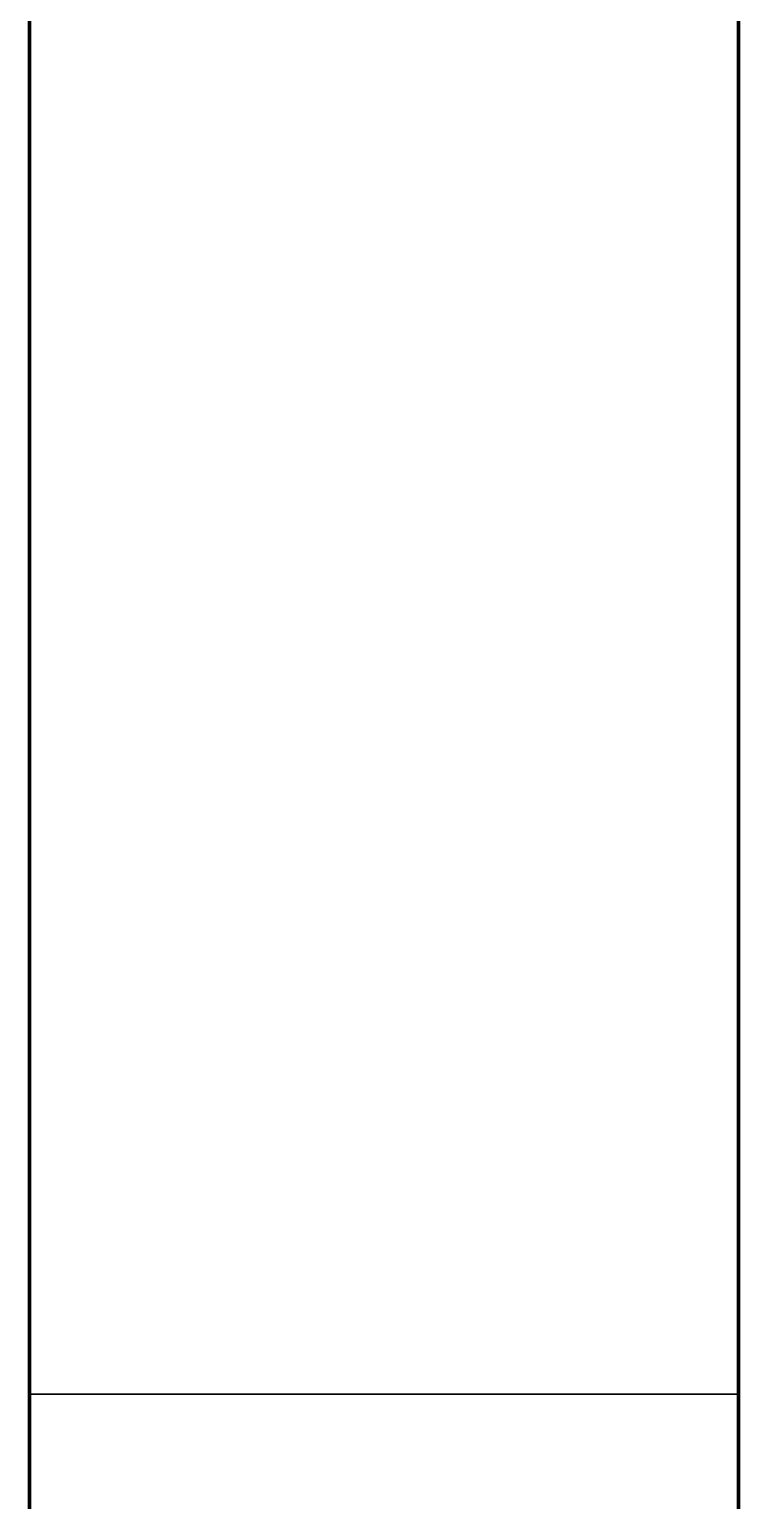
# Model space of a CAD drawing. Header units: millimetres. Extents: x 0 to 420, y 0 to 297.
# Drawn here: x 271.5 to 271.75, y 255.963 to 256.481 of the extents above; entities that cross this region are included whole.
import ezdxf

# ---------------------------------------------------------------- set-up
doc = ezdxf.new("R2010")
doc.units = ezdxf.units.MM
doc.linetypes.add('DASHED', pattern=[1.524, 1.27, -0.254])

msp = doc.modelspace()

# ---------------------------------------------------------------- linework, layer by layer
at = {"color": 1, "lineweight": 70}
for p, q in [((271.5, 249.2), (271.5, 256.5)), ((271.75, 256.5), (271.75, 249.2))]:
    msp.add_line(p, q, dxfattribs=at)
at = {"color": 5, "linetype": 'DASHED', "lineweight": 35}
for p, q in [((271.5, 256.5), (271.5, 256.15)), ((271.5, 256.15), (271.5, 256.5)), ((271.5, 256.5), (271.5, 256.15)), ((271.5, 256.15), (271.5, 256.5)), ((271.5, 256.5), (271.5, 256.15)), ((271.5, 256.15), (271.5, 256.5)), ((271.5, 256.5), (271.5, 256.15)), ((271.5, 256.15), (271.5, 256.5)), ((271.5, 256.5), (271.5, 256.15)), ((271.5, 256.15), (271.5, 256.5)), ((271.5, 256.5), (271.5, 256.15)), ((271.5, 256.15), (271.5, 256.5)), ((271.5, 256.5), (271.5, 256.15)), ((271.5, 256.15), (271.5, 256.5)), ((271.5, 256.5), (271.5, 256.15)), ((271.5, 256.15), (271.5, 256.5)), ((271.5, 256.5), (271.5, 256.15)), ((271.5, 256.15), (271.5, 256.5)), ((271.5, 256.5), (271.5, 256.15)), ((271.5, 256.15), (271.5, 256.5)), ((271.5, 256.5), (271.5, 256.15)), ((271.5, 256.15), (271.5, 256.5)), ((271.5, 256.5), (271.5, 256.15)), ((271.5, 256.15), (271.5, 256.5)), ((271.5, 256.5), (271.5, 256.15)), ((271.5, 256.15), (271.5, 256.5)), ((271.5, 256.5), (271.5, 256.15)), ((271.5, 256.15), (271.5, 256.5)), ((271.5, 256.5), (271.5, 256.15)), ((271.5, 256.15), (271.5, 256.5)), ((271.5, 256.5), (271.5, 256.15)), ((271.5, 256.15), (271.5, 256.5)), ((271.5, 256.5), (271.5, 256.15)), ((271.5, 256.15), (271.5, 256.5)), ((271.5, 249.2), (271.5, 256.5)), ((271.75, 256.15), (271.75, 256.5)), ((271.75, 256.5), (271.75, 256.15)), ((271.75, 256.15), (271.75, 256.5)), ((271.75, 256.5), (271.75, 256.15)), ((271.75, 256.15), (271.75, 256.5)), ((271.75, 256.5), (271.75, 256.15)), ((271.75, 256.15), (271.75, 256.5)), ((271.75, 256.5), (271.75, 256.15)), ((271.75, 256.15), (271.75, 256.5)), ((271.75, 256.5), (271.75, 256.15)), ((271.75, 256.15), (271.75, 256.5)), ((271.75, 256.5), (271.75, 256.15)), ((271.75, 256.15), (271.75, 256.5)), ((271.75, 256.5), (271.75, 256.15)), ((271.75, 256.15), (271.75, 256.5)), ((271.75, 256.5), (271.75, 256.15)), ((271.75, 256.15), (271.75, 256.5)), ((271.75, 256.5), (271.75, 256.15)), ((271.75, 256.15), (271.75, 256.5)), ((271.75, 256.5), (271.75, 256.15)), ((271.75, 256.15), (271.75, 256.5)), ((271.75, 256.5), (271.75, 256.15)), ((271.75, 256.15), (271.75, 256.5)), ((271.75, 256.5), (271.75, 256.15)), ((271.75, 256.15), (271.75, 256.5)), ((271.75, 256.5), (271.75, 256.15)), ((271.75, 256.15), (271.75, 256.5)), ((271.75, 256.5), (271.75, 256.15)), ((271.75, 256.15), (271.75, 256.5)), ((271.75, 256.5), (271.75, 256.15)), ((271.75, 256.15), (271.75, 256.5)), ((271.75, 256.5), (271.75, 256.15)), ((271.75, 249.2), (271.75, 256.5)), ((271.75, 256.5), (271.75, 256.15)), ((271.75, 256.15), (271.75, 256.5)), ((271.5, 256.13321), (271.5, 256.15)), ((271.5, 256.15), (271.5, 256.13321)), ((271.5, 256.13321), (271.5, 256.15)), ((271.5, 256.15), (271.5, 256.13321)), ((271.5, 256.13321), (271.5, 256.15)), ((271.5, 256.15), (271.5, 256.13321)), ((271.5, 256.13321), (271.5, 256.15)), ((271.5, 256.15), (271.5, 256.13321)), ((271.5, 256.13321), (271.5, 256.15)), ((271.5, 256.15), (271.5, 256.13321)), ((271.5, 256.13321), (271.5, 256.15)), ((271.5, 256.15), (271.5, 256.13321)), ((271.5, 256.13321), (271.5, 256.15)), ((271.5, 256.15), (271.5, 256.13321)), ((271.5, 256.13321), (271.5, 256.15)), ((271.5, 256.15), (271.5, 256.13321)), ((271.5, 256.13321), (271.5, 256.15)), ((271.5, 256.15), (271.5, 256.13321)), ((271.5, 256.13321), (271.5, 256.15)), ((271.5, 256.15), (271.5, 256.13321)), ((271.5, 256.13321), (271.5, 256.15)), ((271.5, 256.15), (271.5, 256.13321)), ((271.5, 256.13321), (271.5, 256.15)), ((271.5, 256.15), (271.5, 256.13321)), ((271.5, 256.13321), (271.5, 256.15)), ((271.5, 256.15), (271.5, 256.13321)), ((271.5, 256.13321), (271.5, 256.15)), ((271.5, 256.15), (271.5, 256.13321)), ((271.5, 256.13321), (271.5, 256.15)), ((271.5, 256.15), (271.5, 256.13321)), ((271.5, 256.13321), (271.5, 256.15)), ((271.5, 256.15), (271.5, 256.13321)), ((271.5, 256.13321), (271.5, 256.15)), ((271.5, 256.15), (271.5, 256.13321)), ((271.75, 256.15), (271.75, 256.13321)), ((271.75, 256.13321), (271.75, 256.15)), ((271.75, 256.15), (271.75, 256.13321)), ((271.75, 256.13321), (271.75, 256.15)), ((271.75, 256.15), (271.75, 256.13321)), ((271.75, 256.13321), (271.75, 256.15)), ((271.75, 256.15), (271.75, 256.13321)), ((271.75, 256.13321), (271.75, 256.15)), ((271.75, 256.15), (271.75, 256.13321)), ((271.75, 256.13321), (271.75, 256.15)), ((271.75, 256.15), (271.75, 256.13321)), ((271.75, 256.13321), (271.75, 256.15)), ((271.75, 256.15), (271.75, 256.13321)), ((271.75, 256.13321), (271.75, 256.15)), ((271.75, 256.15), (271.75, 256.13321)), ((271.75, 256.13321), (271.75, 256.15)), ((271.75, 256.15), (271.75, 256.13321)), ((271.75, 256.13321), (271.75, 256.15)), ((271.75, 256.15), (271.75, 256.13321)), ((271.75, 256.13321), (271.75, 256.15)), ((271.75, 256.15), (271.75, 256.13321)), ((271.75, 256.13321), (271.75, 256.15)), ((271.75, 256.15), (271.75, 256.13321)), ((271.75, 256.13321), (271.75, 256.15)), ((271.75, 256.15), (271.75, 256.13321)), ((271.75, 256.13321), (271.75, 256.15)), ((271.75, 256.15), (271.75, 256.13321)), ((271.75, 256.13321), (271.75, 256.15)), ((271.75, 256.15), (271.75, 256.13321)), ((271.75, 256.13321), (271.75, 256.15)), ((271.75, 256.15), (271.75, 256.13321)), ((271.75, 256.13321), (271.75, 256.15)), ((271.75, 256.13321), (271.75, 256.15)), ((271.75, 256.15), (271.75, 256.13321)), ((271.5, 256.11662), (271.5, 256.13321)), ((271.5, 256.13321), (271.5, 256.11662)), ((271.5, 256.11662), (271.5, 256.13321)), ((271.5, 256.13321), (271.5, 256.11662)), ((271.5, 256.11662), (271.5, 256.13321)), ((271.5, 256.13321), (271.5, 256.11662)), ((271.5, 256.11662), (271.5, 256.13321)), ((271.5, 256.13321), (271.5, 256.11662)), ((271.5, 256.11662), (271.5, 256.13321)), ((271.5, 256.13321), (271.5, 256.11662)), ((271.5, 256.11662), (271.5, 256.13321)), ((271.5, 256.13321), (271.5, 256.11662)), ((271.5, 256.11662), (271.5, 256.13321)), ((271.5, 256.13321), (271.5, 256.11662)), ((271.5, 256.11662), (271.5, 256.13321)), ((271.5, 256.13321), (271.5, 256.11662)), ((271.5, 256.11662), (271.5, 256.13321)), ((271.5, 256.13321), (271.5, 256.11662)), ((271.5, 256.11662), (271.5, 256.13321)), ((271.5, 256.13321), (271.5, 256.11662)), ((271.5, 256.11662), (271.5, 256.13321)), ((271.5, 256.13321), (271.5, 256.11662)), ((271.5, 256.11662), (271.5, 256.13321)), ((271.5, 256.13321), (271.5, 256.11662)), ((271.5, 256.11662), (271.5, 256.13321)), ((271.5, 256.13321), (271.5, 256.11662)), ((271.5, 256.11662), (271.5, 256.13321)), ((271.5, 256.13321), (271.5, 256.11662)), ((271.5, 256.11662), (271.5, 256.13321)), ((271.5, 256.13321), (271.5, 256.11662)), ((271.5, 256.11662), (271.5, 256.13321)), ((271.5, 256.13321), (271.5, 256.11662)), ((271.5, 256.11662), (271.5, 256.13321)), ((271.5, 256.13321), (271.5, 256.11662)), ((271.75, 256.13321), (271.75, 256.11662)), ((271.75, 256.11662), (271.75, 256.13321)), ((271.75, 256.13321), (271.75, 256.11662)), ((271.75, 256.11662), (271.75, 256.13321)), ((271.75, 256.13321), (271.75, 256.11662)), ((271.75, 256.11662), (271.75, 256.13321)), ((271.75, 256.13321), (271.75, 256.11662)), ((271.75, 256.11662), (271.75, 256.13321)), ((271.75, 256.13321), (271.75, 256.11662)), ((271.75, 256.11662), (271.75, 256.13321)), ((271.75, 256.13321), (271.75, 256.11662)), ((271.75, 256.11662), (271.75, 256.13321)), ((271.75, 256.13321), (271.75, 256.11662)), ((271.75, 256.11662), (271.75, 256.13321)), ((271.75, 256.13321), (271.75, 256.11662)), ((271.75, 256.11662), (271.75, 256.13321)), ((271.75, 256.13321), (271.75, 256.11662)), ((271.75, 256.11662), (271.75, 256.13321)), ((271.75, 256.13321), (271.75, 256.11662)), ((271.75, 256.11662), (271.75, 256.13321)), ((271.75, 256.13321), (271.75, 256.11662)), ((271.75, 256.11662), (271.75, 256.13321)), ((271.75, 256.13321), (271.75, 256.11662)), ((271.75, 256.11662), (271.75, 256.13321)), ((271.75, 256.13321), (271.75, 256.11662)), ((271.75, 256.11662), (271.75, 256.13321)), ((271.75, 256.13321), (271.75, 256.11662)), ((271.75, 256.11662), (271.75, 256.13321)), ((271.75, 256.13321), (271.75, 256.11662)), ((271.75, 256.11662), (271.75, 256.13321)), ((271.75, 256.13321), (271.75, 256.11662)), ((271.75, 256.11662), (271.75, 256.13321)), ((271.75, 256.11662), (271.75, 256.13321)), ((271.75, 256.13321), (271.75, 256.11662)), ((271.5, 256.10046), (271.5, 256.11662)), ((271.5, 256.11662), (271.5, 256.10046)), ((271.5, 256.10046), (271.5, 256.11662)), ((271.5, 256.11662), (271.5, 256.10046)), ((271.5, 256.10046), (271.5, 256.11662)), ((271.5, 256.11662), (271.5, 256.10046)), ((271.5, 256.10046), (271.5, 256.11662)), ((271.5, 256.11662), (271.5, 256.10046)), ((271.5, 256.10046), (271.5, 256.11662)), ((271.5, 256.11662), (271.5, 256.10046)), ((271.5, 256.10046), (271.5, 256.11662)), ((271.5, 256.11662), (271.5, 256.10046)), ((271.5, 256.10046), (271.5, 256.11662)), ((271.5, 256.11662), (271.5, 256.10046)), ((271.5, 256.10046), (271.5, 256.11662)), ((271.5, 256.11662), (271.5, 256.10046)), ((271.5, 256.10046), (271.5, 256.11662)), ((271.5, 256.11662), (271.5, 256.10046)), ((271.5, 256.10046), (271.5, 256.11662)), ((271.5, 256.11662), (271.5, 256.10046)), ((271.5, 256.10046), (271.5, 256.11662)), ((271.5, 256.11662), (271.5, 256.10046)), ((271.5, 256.10046), (271.5, 256.11662)), ((271.5, 256.11662), (271.5, 256.10046)), ((271.5, 256.10046), (271.5, 256.11662)), ((271.5, 256.11662), (271.5, 256.10046)), ((271.5, 256.10046), (271.5, 256.11662)), ((271.5, 256.11662), (271.5, 256.10046)), ((271.5, 256.10046), (271.5, 256.11662)), ((271.5, 256.11662), (271.5, 256.10046)), ((271.5, 256.10046), (271.5, 256.11662)), ((271.5, 256.11662), (271.5, 256.10046)), ((271.5, 256.10046), (271.5, 256.11662)), ((271.5, 256.11662), (271.5, 256.10046)), ((271.75, 256.11662), (271.75, 256.10046)), ((271.75, 256.10046), (271.75, 256.11662)), ((271.75, 256.11662), (271.75, 256.10046)), ((271.75, 256.10046), (271.75, 256.11662)), ((271.75, 256.11662), (271.75, 256.10046)), ((271.75, 256.10046), (271.75, 256.11662)), ((271.75, 256.11662), (271.75, 256.10046)), ((271.75, 256.10046), (271.75, 256.11662)), ((271.75, 256.11662), (271.75, 256.10046)), ((271.75, 256.10046), (271.75, 256.11662)), ((271.75, 256.11662), (271.75, 256.10046)), ((271.75, 256.10046), (271.75, 256.11662)), ((271.75, 256.11662), (271.75, 256.10046)), ((271.75, 256.10046), (271.75, 256.11662)), ((271.75, 256.11662), (271.75, 256.10046)), ((271.75, 256.10046), (271.75, 256.11662)), ((271.75, 256.11662), (271.75, 256.10046)), ((271.75, 256.10046), (271.75, 256.11662)), ((271.75, 256.11662), (271.75, 256.10046)), ((271.75, 256.10046), (271.75, 256.11662)), ((271.75, 256.11662), (271.75, 256.10046)), ((271.75, 256.10046), (271.75, 256.11662)), ((271.75, 256.11662), (271.75, 256.10046)), ((271.75, 256.10046), (271.75, 256.11662)), ((271.75, 256.11662), (271.75, 256.10046)), ((271.75, 256.10046), (271.75, 256.11662)), ((271.75, 256.11662), (271.75, 256.10046)), ((271.75, 256.10046), (271.75, 256.11662)), ((271.75, 256.11662), (271.75, 256.10046)), ((271.75, 256.10046), (271.75, 256.11662)), ((271.75, 256.11662), (271.75, 256.10046)), ((271.75, 256.10046), (271.75, 256.11662)), ((271.75, 256.10046), (271.75, 256.11662)), ((271.75, 256.11662), (271.75, 256.10046)), ((271.5, 256.08492), (271.5, 256.10046)), ((271.5, 256.10046), (271.5, 256.08492)), ((271.5, 256.08492), (271.5, 256.10046)), ((271.5, 256.10046), (271.5, 256.08492)), ((271.5, 256.08492), (271.5, 256.10046)), ((271.5, 256.10046), (271.5, 256.08492)), ((271.5, 256.08492), (271.5, 256.10046)), ((271.5, 256.10046), (271.5, 256.08492)), ((271.5, 256.08492), (271.5, 256.10046)), ((271.5, 256.10046), (271.5, 256.08492)), ((271.5, 256.08492), (271.5, 256.10046)), ((271.5, 256.10046), (271.5, 256.08492)), ((271.5, 256.08492), (271.5, 256.10046)), ((271.5, 256.10046), (271.5, 256.08492)), ((271.5, 256.08492), (271.5, 256.10046)), ((271.5, 256.10046), (271.5, 256.08492)), ((271.5, 256.08492), (271.5, 256.10046)), ((271.5, 256.10046), (271.5, 256.08492)), ((271.5, 256.08492), (271.5, 256.10046)), ((271.5, 256.10046), (271.5, 256.08492)), ((271.5, 256.08492), (271.5, 256.10046)), ((271.5, 256.10046), (271.5, 256.08492)), ((271.5, 256.08492), (271.5, 256.10046)), ((271.5, 256.10046), (271.5, 256.08492)), ((271.5, 256.08492), (271.5, 256.10046)), ((271.5, 256.10046), (271.5, 256.08492)), ((271.5, 256.08492), (271.5, 256.10046)), ((271.5, 256.10046), (271.5, 256.08492)), ((271.5, 256.08492), (271.5, 256.10046)), ((271.5, 256.10046), (271.5, 256.08492)), ((271.5, 256.08492), (271.5, 256.10046)), ((271.5, 256.10046), (271.5, 256.08492)), ((271.5, 256.08492), (271.5, 256.10046)), ((271.5, 256.10046), (271.5, 256.08492)), ((271.75, 256.10046), (271.75, 256.08492)), ((271.75, 256.08492), (271.75, 256.10046)), ((271.75, 256.10046), (271.75, 256.08492)), ((271.75, 256.08492), (271.75, 256.10046)), ((271.75, 256.10046), (271.75, 256.08492)), ((271.75, 256.08492), (271.75, 256.10046)), ((271.75, 256.10046), (271.75, 256.08492)), ((271.75, 256.08492), (271.75, 256.10046)), ((271.75, 256.10046), (271.75, 256.08492)), ((271.75, 256.08492), (271.75, 256.10046)), ((271.75, 256.10046), (271.75, 256.08492)), ((271.75, 256.08492), (271.75, 256.10046)), ((271.75, 256.10046), (271.75, 256.08492)), ((271.75, 256.08492), (271.75, 256.10046)), ((271.75, 256.10046), (271.75, 256.08492)), ((271.75, 256.08492), (271.75, 256.10046)), ((271.75, 256.10046), (271.75, 256.08492)), ((271.75, 256.08492), (271.75, 256.10046)), ((271.75, 256.10046), (271.75, 256.08492)), ((271.75, 256.08492), (271.75, 256.10046)), ((271.75, 256.10046), (271.75, 256.08492)), ((271.75, 256.08492), (271.75, 256.10046)), ((271.75, 256.10046), (271.75, 256.08492)), ((271.75, 256.08492), (271.75, 256.10046)), ((271.75, 256.10046), (271.75, 256.08492)), ((271.75, 256.08492), (271.75, 256.10046)), ((271.75, 256.10046), (271.75, 256.08492)), ((271.75, 256.08492), (271.75, 256.10046)), ((271.75, 256.10046), (271.75, 256.08492)), ((271.75, 256.08492), (271.75, 256.10046)), ((271.75, 256.10046), (271.75, 256.08492)), ((271.75, 256.08492), (271.75, 256.10046)), ((271.75, 256.08492), (271.75, 256.10046)), ((271.75, 256.10046), (271.75, 256.08492)), ((271.5, 256.0702), (271.5, 256.08492)), ((271.5, 256.08492), (271.5, 256.0702)), ((271.5, 256.0702), (271.5, 256.08492)), ((271.5, 256.08492), (271.5, 256.0702)), ((271.5, 256.0702), (271.5, 256.08492)), ((271.5, 256.08492), (271.5, 256.0702)), ((271.5, 256.0702), (271.5, 256.08492)), ((271.5, 256.08492), (271.5, 256.0702)), ((271.5, 256.0702), (271.5, 256.08492)), ((271.5, 256.08492), (271.5, 256.0702)), ((271.5, 256.0702), (271.5, 256.08492)), ((271.5, 256.08492), (271.5, 256.0702)), ((271.5, 256.0702), (271.5, 256.08492)), ((271.5, 256.08492), (271.5, 256.0702)), ((271.5, 256.0702), (271.5, 256.08492)), ((271.5, 256.08492), (271.5, 256.0702)), ((271.5, 256.0702), (271.5, 256.08492)), ((271.5, 256.08492), (271.5, 256.0702)), ((271.5, 256.0702), (271.5, 256.08492)), ((271.5, 256.08492), (271.5, 256.0702)), ((271.5, 256.0702), (271.5, 256.08492)), ((271.5, 256.08492), (271.5, 256.0702)), ((271.5, 256.0702), (271.5, 256.08492)), ((271.5, 256.08492), (271.5, 256.0702)), ((271.5, 256.0702), (271.5, 256.08492)), ((271.5, 256.08492), (271.5, 256.0702)), ((271.5, 256.0702), (271.5, 256.08492)), ((271.5, 256.08492), (271.5, 256.0702)), ((271.5, 256.0702), (271.5, 256.08492)), ((271.5, 256.08492), (271.5, 256.0702)), ((271.5, 256.0702), (271.5, 256.08492)), ((271.5, 256.08492), (271.5, 256.0702)), ((271.5, 256.0702), (271.5, 256.08492)), ((271.5, 256.08492), (271.5, 256.0702)), ((271.75, 256.08492), (271.75, 256.0702)), ((271.75, 256.0702), (271.75, 256.08492)), ((271.75, 256.08492), (271.75, 256.0702)), ((271.75, 256.0702), (271.75, 256.08492)), ((271.75, 256.08492), (271.75, 256.0702)), ((271.75, 256.0702), (271.75, 256.08492)), ((271.75, 256.08492), (271.75, 256.0702)), ((271.75, 256.0702), (271.75, 256.08492)), ((271.75, 256.08492), (271.75, 256.0702)), ((271.75, 256.0702), (271.75, 256.08492)), ((271.75, 256.08492), (271.75, 256.0702)), ((271.75, 256.0702), (271.75, 256.08492)), ((271.75, 256.08492), (271.75, 256.0702)), ((271.75, 256.0702), (271.75, 256.08492)), ((271.75, 256.08492), (271.75, 256.0702)), ((271.75, 256.0702), (271.75, 256.08492)), ((271.75, 256.08492), (271.75, 256.0702)), ((271.75, 256.0702), (271.75, 256.08492)), ((271.75, 256.08492), (271.75, 256.0702)), ((271.75, 256.0702), (271.75, 256.08492)), ((271.75, 256.08492), (271.75, 256.0702)), ((271.75, 256.0702), (271.75, 256.08492)), ((271.75, 256.08492), (271.75, 256.0702)), ((271.75, 256.0702), (271.75, 256.08492)), ((271.75, 256.08492), (271.75, 256.0702)), ((271.75, 256.0702), (271.75, 256.08492)), ((271.75, 256.08492), (271.75, 256.0702)), ((271.75, 256.0702), (271.75, 256.08492)), ((271.75, 256.08492), (271.75, 256.0702)), ((271.75, 256.0702), (271.75, 256.08492)), ((271.75, 256.08492), (271.75, 256.0702)), ((271.75, 256.0702), (271.75, 256.08492)), ((271.75, 256.0702), (271.75, 256.08492)), ((271.75, 256.08492), (271.75, 256.0702)), ((271.5, 256.05648), (271.5, 256.0702)), ((271.5, 256.0702), (271.5, 256.05648)), ((271.5, 256.05648), (271.5, 256.0702)), ((271.5, 256.0702), (271.5, 256.05648)), ((271.5, 256.05648), (271.5, 256.0702)), ((271.5, 256.0702), (271.5, 256.05648)), ((271.5, 256.05648), (271.5, 256.0702)), ((271.5, 256.0702), (271.5, 256.05648)), ((271.5, 256.05648), (271.5, 256.0702)), ((271.5, 256.0702), (271.5, 256.05648)), ((271.5, 256.05648), (271.5, 256.0702)), ((271.5, 256.0702), (271.5, 256.05648)), ((271.5, 256.05648), (271.5, 256.0702)), ((271.5, 256.0702), (271.5, 256.05648)), ((271.5, 256.05648), (271.5, 256.0702)), ((271.5, 256.0702), (271.5, 256.05648)), ((271.5, 256.05648), (271.5, 256.0702)), ((271.5, 256.0702), (271.5, 256.05648)), ((271.5, 256.05648), (271.5, 256.0702)), ((271.5, 256.0702), (271.5, 256.05648)), ((271.5, 256.05648), (271.5, 256.0702)), ((271.5, 256.0702), (271.5, 256.05648)), ((271.5, 256.05648), (271.5, 256.0702)), ((271.5, 256.0702), (271.5, 256.05648)), ((271.5, 256.05648), (271.5, 256.0702)), ((271.5, 256.0702), (271.5, 256.05648)), ((271.5, 256.05648), (271.5, 256.0702)), ((271.5, 256.0702), (271.5, 256.05648)), ((271.5, 256.05648), (271.5, 256.0702)), ((271.5, 256.0702), (271.5, 256.05648)), ((271.5, 256.05648), (271.5, 256.0702)), ((271.5, 256.0702), (271.5, 256.05648)), ((271.5, 256.05648), (271.5, 256.0702)), ((271.5, 256.0702), (271.5, 256.05648)), ((271.75, 256.0702), (271.75, 256.05648)), ((271.75, 256.05648), (271.75, 256.0702)), ((271.75, 256.0702), (271.75, 256.05648)), ((271.75, 256.05648), (271.75, 256.0702)), ((271.75, 256.0702), (271.75, 256.05648)), ((271.75, 256.05648), (271.75, 256.0702)), ((271.75, 256.0702), (271.75, 256.05648)), ((271.75, 256.05648), (271.75, 256.0702)), ((271.75, 256.0702), (271.75, 256.05648)), ((271.75, 256.05648), (271.75, 256.0702)), ((271.75, 256.0702), (271.75, 256.05648)), ((271.75, 256.05648), (271.75, 256.0702)), ((271.75, 256.0702), (271.75, 256.05648)), ((271.75, 256.05648), (271.75, 256.0702)), ((271.75, 256.0702), (271.75, 256.05648)), ((271.75, 256.05648), (271.75, 256.0702)), ((271.75, 256.0702), (271.75, 256.05648)), ((271.75, 256.05648), (271.75, 256.0702)), ((271.75, 256.0702), (271.75, 256.05648)), ((271.75, 256.05648), (271.75, 256.0702)), ((271.75, 256.0702), (271.75, 256.05648)), ((271.75, 256.05648), (271.75, 256.0702)), ((271.75, 256.0702), (271.75, 256.05648)), ((271.75, 256.05648), (271.75, 256.0702)), ((271.75, 256.0702), (271.75, 256.05648)), ((271.75, 256.05648), (271.75, 256.0702)), ((271.75, 256.0702), (271.75, 256.05648)), ((271.75, 256.05648), (271.75, 256.0702)), ((271.75, 256.0702), (271.75, 256.05648)), ((271.75, 256.05648), (271.75, 256.0702)), ((271.75, 256.0702), (271.75, 256.05648)), ((271.75, 256.05648), (271.75, 256.0702)), ((271.75, 256.05648), (271.75, 256.0702)), ((271.75, 256.0702), (271.75, 256.05648)), ((271.5, 256.04393), (271.5, 256.05648)), ((271.5, 256.05648), (271.5, 256.04393)), ((271.5, 256.04393), (271.5, 256.05648)), ((271.5, 256.05648), (271.5, 256.04393)), ((271.5, 256.04393), (271.5, 256.05648)), ((271.5, 256.05648), (271.5, 256.04393)), ((271.5, 256.04393), (271.5, 256.05648)), ((271.5, 256.05648), (271.5, 256.04393)), ((271.5, 256.04393), (271.5, 256.05648)), ((271.5, 256.05648), (271.5, 256.04393)), ((271.5, 256.04393), (271.5, 256.05648)), ((271.5, 256.05648), (271.5, 256.04393)), ((271.5, 256.04393), (271.5, 256.05648)), ((271.5, 256.05648), (271.5, 256.04393)), ((271.5, 256.04393), (271.5, 256.05648)), ((271.5, 256.05648), (271.5, 256.04393)), ((271.5, 256.04393), (271.5, 256.05648)), ((271.5, 256.05648), (271.5, 256.04393)), ((271.5, 256.04393), (271.5, 256.05648)), ((271.5, 256.05648), (271.5, 256.04393)), ((271.5, 256.04393), (271.5, 256.05648)), ((271.5, 256.05648), (271.5, 256.04393)), ((271.5, 256.04393), (271.5, 256.05648)), ((271.5, 256.05648), (271.5, 256.04393)), ((271.5, 256.04393), (271.5, 256.05648)), ((271.5, 256.05648), (271.5, 256.04393)), ((271.5, 256.04393), (271.5, 256.05648)), ((271.5, 256.05648), (271.5, 256.04393)), ((271.5, 256.04393), (271.5, 256.05648)), ((271.5, 256.05648), (271.5, 256.04393)), ((271.5, 256.04393), (271.5, 256.05648)), ((271.5, 256.05648), (271.5, 256.04393)), ((271.5, 256.04393), (271.5, 256.05648)), ((271.5, 256.05648), (271.5, 256.04393)), ((271.75, 256.05648), (271.75, 256.04393)), ((271.75, 256.04393), (271.75, 256.05648)), ((271.75, 256.05648), (271.75, 256.04393)), ((271.75, 256.04393), (271.75, 256.05648)), ((271.75, 256.05648), (271.75, 256.04393)), ((271.75, 256.04393), (271.75, 256.05648)), ((271.75, 256.05648), (271.75, 256.04393)), ((271.75, 256.04393), (271.75, 256.05648)), ((271.75, 256.05648), (271.75, 256.04393)), ((271.75, 256.04393), (271.75, 256.05648)), ((271.75, 256.05648), (271.75, 256.04393)), ((271.75, 256.04393), (271.75, 256.05648)), ((271.75, 256.05648), (271.75, 256.04393)), ((271.75, 256.04393), (271.75, 256.05648)), ((271.75, 256.05648), (271.75, 256.04393)), ((271.75, 256.04393), (271.75, 256.05648)), ((271.75, 256.05648), (271.75, 256.04393)), ((271.75, 256.04393), (271.75, 256.05648)), ((271.75, 256.05648), (271.75, 256.04393)), ((271.75, 256.04393), (271.75, 256.05648)), ((271.75, 256.05648), (271.75, 256.04393)), ((271.75, 256.04393), (271.75, 256.05648)), ((271.75, 256.05648), (271.75, 256.04393)), ((271.75, 256.04393), (271.75, 256.05648)), ((271.75, 256.05648), (271.75, 256.04393)), ((271.75, 256.04393), (271.75, 256.05648)), ((271.75, 256.05648), (271.75, 256.04393)), ((271.75, 256.04393), (271.75, 256.05648)), ((271.75, 256.05648), (271.75, 256.04393)), ((271.75, 256.04393), (271.75, 256.05648)), ((271.75, 256.05648), (271.75, 256.04393)), ((271.75, 256.04393), (271.75, 256.05648)), ((271.75, 256.04393), (271.75, 256.05648)), ((271.75, 256.05648), (271.75, 256.04393)), ((271.5, 256.03273), (271.5, 256.04393)), ((271.5, 256.04393), (271.5, 256.03273)), ((271.5, 256.03273), (271.5, 256.04393)), ((271.5, 256.04393), (271.5, 256.03273)), ((271.5, 256.03273), (271.5, 256.04393)), ((271.5, 256.04393), (271.5, 256.03273)), ((271.5, 256.03273), (271.5, 256.04393)), ((271.5, 256.04393), (271.5, 256.03273)), ((271.5, 256.03273), (271.5, 256.04393)), ((271.5, 256.04393), (271.5, 256.03273)), ((271.5, 256.03273), (271.5, 256.04393)), ((271.5, 256.04393), (271.5, 256.03273)), ((271.5, 256.03273), (271.5, 256.04393)), ((271.5, 256.04393), (271.5, 256.03273)), ((271.5, 256.03273), (271.5, 256.04393)), ((271.5, 256.04393), (271.5, 256.03273)), ((271.5, 256.03273), (271.5, 256.04393)), ((271.5, 256.04393), (271.5, 256.03273)), ((271.5, 256.03273), (271.5, 256.04393)), ((271.5, 256.04393), (271.5, 256.03273)), ((271.5, 256.03273), (271.5, 256.04393)), ((271.5, 256.04393), (271.5, 256.03273)), ((271.5, 256.03273), (271.5, 256.04393)), ((271.5, 256.04393), (271.5, 256.03273)), ((271.5, 256.03273), (271.5, 256.04393)), ((271.5, 256.04393), (271.5, 256.03273)), ((271.5, 256.03273), (271.5, 256.04393)), ((271.5, 256.04393), (271.5, 256.03273)), ((271.5, 256.03273), (271.5, 256.04393)), ((271.5, 256.04393), (271.5, 256.03273)), ((271.5, 256.03273), (271.5, 256.04393)), ((271.5, 256.04393), (271.5, 256.03273)), ((271.5, 256.03273), (271.5, 256.04393)), ((271.5, 256.04393), (271.5, 256.03273)), ((271.75, 256.04393), (271.75, 256.03273)), ((271.75, 256.03273), (271.75, 256.04393)), ((271.75, 256.04393), (271.75, 256.03273)), ((271.75, 256.03273), (271.75, 256.04393)), ((271.75, 256.04393), (271.75, 256.03273)), ((271.75, 256.03273), (271.75, 256.04393)), ((271.75, 256.04393), (271.75, 256.03273)), ((271.75, 256.03273), (271.75, 256.04393)), ((271.75, 256.04393), (271.75, 256.03273)), ((271.75, 256.03273), (271.75, 256.04393)), ((271.75, 256.04393), (271.75, 256.03273)), ((271.75, 256.03273), (271.75, 256.04393)), ((271.75, 256.04393), (271.75, 256.03273)), ((271.75, 256.03273), (271.75, 256.04393)), ((271.75, 256.04393), (271.75, 256.03273)), ((271.75, 256.03273), (271.75, 256.04393)), ((271.75, 256.04393), (271.75, 256.03273)), ((271.75, 256.03273), (271.75, 256.04393)), ((271.75, 256.04393), (271.75, 256.03273)), ((271.75, 256.03273), (271.75, 256.04393)), ((271.75, 256.04393), (271.75, 256.03273)), ((271.75, 256.03273), (271.75, 256.04393)), ((271.75, 256.04393), (271.75, 256.03273)), ((271.75, 256.03273), (271.75, 256.04393)), ((271.75, 256.04393), (271.75, 256.03273)), ((271.75, 256.03273), (271.75, 256.04393)), ((271.75, 256.04393), (271.75, 256.03273)), ((271.75, 256.03273), (271.75, 256.04393)), ((271.75, 256.04393), (271.75, 256.03273)), ((271.75, 256.03273), (271.75, 256.04393)), ((271.75, 256.04393), (271.75, 256.03273)), ((271.75, 256.03273), (271.75, 256.04393)), ((271.75, 256.03273), (271.75, 256.04393)), ((271.75, 256.04393), (271.75, 256.03273)), ((271.5, 256.02299), (271.5, 256.03273)), ((271.5, 256.03273), (271.5, 256.02299)), ((271.5, 256.02299), (271.5, 256.03273)), ((271.5, 256.03273), (271.5, 256.02299)), ((271.5, 256.02299), (271.5, 256.03273)), ((271.5, 256.03273), (271.5, 256.02299)), ((271.5, 256.02299), (271.5, 256.03273)), ((271.5, 256.03273), (271.5, 256.02299)), ((271.5, 256.02299), (271.5, 256.03273)), ((271.5, 256.03273), (271.5, 256.02299)), ((271.5, 256.02299), (271.5, 256.03273)), ((271.5, 256.03273), (271.5, 256.02299)), ((271.5, 256.02299), (271.5, 256.03273)), ((271.5, 256.03273), (271.5, 256.02299)), ((271.5, 256.02299), (271.5, 256.03273)), ((271.5, 256.03273), (271.5, 256.02299)), ((271.5, 256.02299), (271.5, 256.03273)), ((271.5, 256.03273), (271.5, 256.02299)), ((271.5, 256.02299), (271.5, 256.03273)), ((271.5, 256.03273), (271.5, 256.02299)), ((271.5, 256.02299), (271.5, 256.03273)), ((271.5, 256.03273), (271.5, 256.02299)), ((271.5, 256.02299), (271.5, 256.03273)), ((271.5, 256.03273), (271.5, 256.02299)), ((271.5, 256.02299), (271.5, 256.03273)), ((271.5, 256.03273), (271.5, 256.02299)), ((271.5, 256.02299), (271.5, 256.03273)), ((271.5, 256.03273), (271.5, 256.02299)), ((271.5, 256.02299), (271.5, 256.03273)), ((271.5, 256.03273), (271.5, 256.02299)), ((271.5, 256.02299), (271.5, 256.03273)), ((271.5, 256.03273), (271.5, 256.02299)), ((271.5, 256.02299), (271.5, 256.03273)), ((271.5, 256.03273), (271.5, 256.02299)), ((271.75, 256.03273), (271.75, 256.02299)), ((271.75, 256.02299), (271.75, 256.03273)), ((271.75, 256.03273), (271.75, 256.02299)), ((271.75, 256.02299), (271.75, 256.03273)), ((271.75, 256.03273), (271.75, 256.02299)), ((271.75, 256.02299), (271.75, 256.03273)), ((271.75, 256.03273), (271.75, 256.02299)), ((271.75, 256.02299), (271.75, 256.03273)), ((271.75, 256.03273), (271.75, 256.02299)), ((271.75, 256.02299), (271.75, 256.03273)), ((271.75, 256.03273), (271.75, 256.02299)), ((271.75, 256.02299), (271.75, 256.03273)), ((271.75, 256.03273), (271.75, 256.02299)), ((271.75, 256.02299), (271.75, 256.03273)), ((271.75, 256.03273), (271.75, 256.02299)), ((271.75, 256.02299), (271.75, 256.03273)), ((271.75, 256.03273), (271.75, 256.02299)), ((271.75, 256.02299), (271.75, 256.03273)), ((271.75, 256.03273), (271.75, 256.02299)), ((271.75, 256.02299), (271.75, 256.03273)), ((271.75, 256.03273), (271.75, 256.02299)), ((271.75, 256.02299), (271.75, 256.03273)), ((271.75, 256.03273), (271.75, 256.02299)), ((271.75, 256.02299), (271.75, 256.03273)), ((271.75, 256.03273), (271.75, 256.02299)), ((271.75, 256.02299), (271.75, 256.03273)), ((271.75, 256.03273), (271.75, 256.02299)), ((271.75, 256.02299), (271.75, 256.03273)), ((271.75, 256.03273), (271.75, 256.02299)), ((271.75, 256.02299), (271.75, 256.03273)), ((271.75, 256.03273), (271.75, 256.02299)), ((271.75, 256.02299), (271.75, 256.03273)), ((271.75, 256.02299), (271.75, 256.03273)), ((271.75, 256.03273), (271.75, 256.02299)), ((271.5, 256.01485), (271.5, 256.02299)), ((271.5, 256.02299), (271.5, 256.01485)), ((271.5, 256.01485), (271.5, 256.02299)), ((271.5, 256.02299), (271.5, 256.01485)), ((271.5, 256.01485), (271.5, 256.02299)), ((271.5, 256.02299), (271.5, 256.01485)), ((271.5, 256.01485), (271.5, 256.02299)), ((271.5, 256.02299), (271.5, 256.01485)), ((271.5, 256.01485), (271.5, 256.02299)), ((271.5, 256.02299), (271.5, 256.01485)), ((271.5, 256.01485), (271.5, 256.02299)), ((271.5, 256.02299), (271.5, 256.01485)), ((271.5, 256.01485), (271.5, 256.02299)), ((271.5, 256.02299), (271.5, 256.01485)), ((271.5, 256.01485), (271.5, 256.02299)), ((271.5, 256.02299), (271.5, 256.01485)), ((271.5, 256.01485), (271.5, 256.02299)), ((271.5, 256.02299), (271.5, 256.01485)), ((271.5, 256.01485), (271.5, 256.02299)), ((271.5, 256.02299), (271.5, 256.01485)), ((271.5, 256.01485), (271.5, 256.02299)), ((271.5, 256.02299), (271.5, 256.01485)), ((271.5, 256.01485), (271.5, 256.02299)), ((271.5, 256.02299), (271.5, 256.01485)), ((271.5, 256.01485), (271.5, 256.02299)), ((271.5, 256.02299), (271.5, 256.01485)), ((271.5, 256.01485), (271.5, 256.02299)), ((271.5, 256.02299), (271.5, 256.01485)), ((271.5, 256.01485), (271.5, 256.02299)), ((271.5, 256.02299), (271.5, 256.01485)), ((271.5, 256.01485), (271.5, 256.02299)), ((271.5, 256.02299), (271.5, 256.01485)), ((271.5, 256.01485), (271.5, 256.02299)), ((271.5, 256.02299), (271.5, 256.01485)), ((271.75, 256.02299), (271.75, 256.01485)), ((271.75, 256.01485), (271.75, 256.02299)), ((271.75, 256.02299), (271.75, 256.01485)), ((271.75, 256.01485), (271.75, 256.02299)), ((271.75, 256.02299), (271.75, 256.01485)), ((271.75, 256.01485), (271.75, 256.02299)), ((271.75, 256.02299), (271.75, 256.01485)), ((271.75, 256.01485), (271.75, 256.02299)), ((271.75, 256.02299), (271.75, 256.01485)), ((271.75, 256.01485), (271.75, 256.02299)), ((271.75, 256.02299), (271.75, 256.01485)), ((271.75, 256.01485), (271.75, 256.02299)), ((271.75, 256.02299), (271.75, 256.01485)), ((271.75, 256.01485), (271.75, 256.02299)), ((271.75, 256.02299), (271.75, 256.01485)), ((271.75, 256.01485), (271.75, 256.02299)), ((271.75, 256.02299), (271.75, 256.01485)), ((271.75, 256.01485), (271.75, 256.02299)), ((271.75, 256.02299), (271.75, 256.01485)), ((271.75, 256.01485), (271.75, 256.02299)), ((271.75, 256.02299), (271.75, 256.01485)), ((271.75, 256.01485), (271.75, 256.02299)), ((271.75, 256.02299), (271.75, 256.01485)), ((271.75, 256.01485), (271.75, 256.02299)), ((271.75, 256.02299), (271.75, 256.01485)), ((271.75, 256.01485), (271.75, 256.02299)), ((271.75, 256.02299), (271.75, 256.01485)), ((271.75, 256.01485), (271.75, 256.02299)), ((271.75, 256.02299), (271.75, 256.01485)), ((271.75, 256.01485), (271.75, 256.02299)), ((271.75, 256.02299), (271.75, 256.01485)), ((271.75, 256.01485), (271.75, 256.02299)), ((271.75, 256.01485), (271.75, 256.02299)), ((271.75, 256.02299), (271.75, 256.01485)), ((271.5, 256.00842), (271.5, 256.01485)), ((271.5, 256.01485), (271.5, 256.00842)), ((271.5, 256.00842), (271.5, 256.01485)), ((271.5, 256.01485), (271.5, 256.00842)), ((271.5, 256.00842), (271.5, 256.01485)), ((271.5, 256.01485), (271.5, 256.00842)), ((271.5, 256.00842), (271.5, 256.01485)), ((271.5, 256.01485), (271.5, 256.00842)), ((271.5, 256.00842), (271.5, 256.01485)), ((271.5, 256.01485), (271.5, 256.00842)), ((271.5, 256.00842), (271.5, 256.01485)), ((271.5, 256.01485), (271.5, 256.00842)), ((271.5, 256.00842), (271.5, 256.01485)), ((271.5, 256.01485), (271.5, 256.00842)), ((271.5, 256.00842), (271.5, 256.01485)), ((271.5, 256.01485), (271.5, 256.00842)), ((271.5, 256.00842), (271.5, 256.01485)), ((271.5, 256.01485), (271.5, 256.00842)), ((271.5, 256.00842), (271.5, 256.01485)), ((271.5, 256.01485), (271.5, 256.00842)), ((271.5, 256.00842), (271.5, 256.01485)), ((271.5, 256.01485), (271.5, 256.00842)), ((271.5, 256.00842), (271.5, 256.01485)), ((271.5, 256.01485), (271.5, 256.00842)), ((271.5, 256.00842), (271.5, 256.01485)), ((271.5, 256.01485), (271.5, 256.00842)), ((271.5, 256.00842), (271.5, 256.01485)), ((271.5, 256.01485), (271.5, 256.00842)), ((271.5, 256.00842), (271.5, 256.01485)), ((271.5, 256.01485), (271.5, 256.00842)), ((271.5, 256.00842), (271.5, 256.01485)), ((271.5, 256.01485), (271.5, 256.00842)), ((271.5, 256.00842), (271.5, 256.01485)), ((271.5, 256.01485), (271.5, 256.00842)), ((271.75, 256.01485), (271.75, 256.00842)), ((271.75, 256.00842), (271.75, 256.01485)), ((271.75, 256.01485), (271.75, 256.00842)), ((271.75, 256.00842), (271.75, 256.01485)), ((271.75, 256.01485), (271.75, 256.00842)), ((271.75, 256.00842), (271.75, 256.01485)), ((271.75, 256.01485), (271.75, 256.00842)), ((271.75, 256.00842), (271.75, 256.01485)), ((271.75, 256.01485), (271.75, 256.00842)), ((271.75, 256.00842), (271.75, 256.01485)), ((271.75, 256.01485), (271.75, 256.00842)), ((271.75, 256.00842), (271.75, 256.01485)), ((271.75, 256.01485), (271.75, 256.00842)), ((271.75, 256.00842), (271.75, 256.01485)), ((271.75, 256.01485), (271.75, 256.00842)), ((271.75, 256.00842), (271.75, 256.01485)), ((271.75, 256.01485), (271.75, 256.00842)), ((271.75, 256.00842), (271.75, 256.01485)), ((271.75, 256.01485), (271.75, 256.00842)), ((271.75, 256.00842), (271.75, 256.01485)), ((271.75, 256.01485), (271.75, 256.00842)), ((271.75, 256.00842), (271.75, 256.01485)), ((271.75, 256.01485), (271.75, 256.00842)), ((271.75, 256.00842), (271.75, 256.01485)), ((271.75, 256.01485), (271.75, 256.00842)), ((271.75, 256.00842), (271.75, 256.01485)), ((271.75, 256.01485), (271.75, 256.00842)), ((271.75, 256.00842), (271.75, 256.01485)), ((271.75, 256.01485), (271.75, 256.00842)), ((271.75, 256.00842), (271.75, 256.01485)), ((271.75, 256.01485), (271.75, 256.00842)), ((271.75, 256.00842), (271.75, 256.01485)), ((271.75, 256.00842), (271.75, 256.01485)), ((271.75, 256.01485), (271.75, 256.00842)), ((271.5, 256.00376), (271.5, 256.00842)), ((271.5, 256.00842), (271.5, 256.00376)), ((271.5, 256.00376), (271.5, 256.00842)), ((271.5, 256.00842), (271.5, 256.00376)), ((271.5, 256.00376), (271.5, 256.00842)), ((271.5, 256.00842), (271.5, 256.00376)), ((271.5, 256.00376), (271.5, 256.00842)), ((271.5, 256.00842), (271.5, 256.00376)), ((271.5, 256.00376), (271.5, 256.00842)), ((271.5, 256.00842), (271.5, 256.00376)), ((271.5, 256.00376), (271.5, 256.00842)), ((271.5, 256.00842), (271.5, 256.00376)), ((271.5, 256.00376), (271.5, 256.00842)), ((271.5, 256.00842), (271.5, 256.00376)), ((271.5, 256.00376), (271.5, 256.00842)), ((271.5, 256.00842), (271.5, 256.00376)), ((271.5, 256.00376), (271.5, 256.00842)), ((271.5, 256.00842), (271.5, 256.00376)), ((271.5, 256.00376), (271.5, 256.00842)), ((271.5, 256.00842), (271.5, 256.00376)), ((271.5, 256.00376), (271.5, 256.00842)), ((271.5, 256.00842), (271.5, 256.00376)), ((271.5, 256.00376), (271.5, 256.00842)), ((271.5, 256.00842), (271.5, 256.00376)), ((271.5, 256.00376), (271.5, 256.00842)), ((271.5, 256.00842), (271.5, 256.00376)), ((271.5, 256.00376), (271.5, 256.00842)), ((271.5, 256.00842), (271.5, 256.00376)), ((271.5, 256.00376), (271.5, 256.00842)), ((271.5, 256.00842), (271.5, 256.00376)), ((271.5, 256.00376), (271.5, 256.00842)), ((271.5, 256.00842), (271.5, 256.00376)), ((271.5, 256.00376), (271.5, 256.00842)), ((271.5, 256.00842), (271.5, 256.00376)), ((271.75, 256.00842), (271.75, 256.00376)), ((271.75, 256.00376), (271.75, 256.00842)), ((271.75, 256.00842), (271.75, 256.00376)), ((271.75, 256.00376), (271.75, 256.00842)), ((271.75, 256.00842), (271.75, 256.00376)), ((271.75, 256.00376), (271.75, 256.00842)), ((271.75, 256.00842), (271.75, 256.00376)), ((271.75, 256.00376), (271.75, 256.00842)), ((271.75, 256.00842), (271.75, 256.00376)), ((271.75, 256.00376), (271.75, 256.00842)), ((271.75, 256.00842), (271.75, 256.00376)), ((271.75, 256.00376), (271.75, 256.00842)), ((271.75, 256.00842), (271.75, 256.00376)), ((271.75, 256.00376), (271.75, 256.00842)), ((271.75, 256.00842), (271.75, 256.00376)), ((271.75, 256.00376), (271.75, 256.00842)), ((271.75, 256.00842), (271.75, 256.00376)), ((271.75, 256.00376), (271.75, 256.00842)), ((271.75, 256.00842), (271.75, 256.00376)), ((271.75, 256.00376), (271.75, 256.00842)), ((271.75, 256.00842), (271.75, 256.00376)), ((271.75, 256.00376), (271.75, 256.00842)), ((271.75, 256.00842), (271.75, 256.00376)), ((271.75, 256.00376), (271.75, 256.00842)), ((271.75, 256.00842), (271.75, 256.00376)), ((271.75, 256.00376), (271.75, 256.00842)), ((271.75, 256.00842), (271.75, 256.00376)), ((271.75, 256.00376), (271.75, 256.00842)), ((271.75, 256.00842), (271.75, 256.00376)), ((271.75, 256.00376), (271.75, 256.00842)), ((271.75, 256.00842), (271.75, 256.00376)), ((271.75, 256.00376), (271.75, 256.00842)), ((271.75, 256.00376), (271.75, 256.00842)), ((271.75, 256.00842), (271.75, 256.00376)), ((271.5, 256.00094), (271.5, 256.00376)), ((271.5, 256.00376), (271.5, 256.00094)), ((271.5, 256.00094), (271.5, 256.00376)), ((271.5, 256.00376), (271.5, 256.00094)), ((271.5, 256.00094), (271.5, 256.00376)), ((271.5, 256.00376), (271.5, 256.00094)), ((271.5, 256.00094), (271.5, 256.00376)), ((271.5, 256.00376), (271.5, 256.00094)), ((271.5, 256.00094), (271.5, 256.00376)), ((271.5, 256.00376), (271.5, 256.00094)), ((271.5, 256.00094), (271.5, 256.00376)), ((271.5, 256.00376), (271.5, 256.00094)), ((271.5, 256.00094), (271.5, 256.00376)), ((271.5, 256.00376), (271.5, 256.00094)), ((271.5, 256.00094), (271.5, 256.00376)), ((271.5, 256.00376), (271.5, 256.00094)), ((271.5, 256.00094), (271.5, 256.00376)), ((271.5, 256.00376), (271.5, 256.00094)), ((271.5, 256.00094), (271.5, 256.00376)), ((271.5, 256.00376), (271.5, 256.00094)), ((271.5, 256.00094), (271.5, 256.00376)), ((271.5, 256.00376), (271.5, 256.00094)), ((271.5, 256.00094), (271.5, 256.00376)), ((271.5, 256.00376), (271.5, 256.00094)), ((271.5, 256.00094), (271.5, 256.00376)), ((271.5, 256.00376), (271.5, 256.00094)), ((271.5, 256.00094), (271.5, 256.00376)), ((271.5, 256.00376), (271.5, 256.00094)), ((271.5, 256.00094), (271.5, 256.00376)), ((271.5, 256.00376), (271.5, 256.00094)), ((271.5, 256.00094), (271.5, 256.00376)), ((271.5, 256.00376), (271.5, 256.00094)), ((271.5, 256.00094), (271.5, 256.00376)), ((271.5, 256.00376), (271.5, 256.00094)), ((271.75, 256.00376), (271.75, 256.00094)), ((271.75, 256.00094), (271.75, 256.00376)), ((271.75, 256.00376), (271.75, 256.00094)), ((271.75, 256.00094), (271.75, 256.00376)), ((271.75, 256.00376), (271.75, 256.00094)), ((271.75, 256.00094), (271.75, 256.00376)), ((271.75, 256.00376), (271.75, 256.00094)), ((271.75, 256.00094), (271.75, 256.00376)), ((271.75, 256.00376), (271.75, 256.00094)), ((271.75, 256.00094), (271.75, 256.00376)), ((271.75, 256.00376), (271.75, 256.00094)), ((271.75, 256.00094), (271.75, 256.00376)), ((271.75, 256.00376), (271.75, 256.00094)), ((271.75, 256.00094), (271.75, 256.00376)), ((271.75, 256.00376), (271.75, 256.00094)), ((271.75, 256.00094), (271.75, 256.00376)), ((271.75, 256.00376), (271.75, 256.00094)), ((271.75, 256.00094), (271.75, 256.00376)), ((271.75, 256.00376), (271.75, 256.00094)), ((271.75, 256.00094), (271.75, 256.00376)), ((271.75, 256.00376), (271.75, 256.00094)), ((271.75, 256.00094), (271.75, 256.00376)), ((271.75, 256.00376), (271.75, 256.00094)), ((271.75, 256.00094), (271.75, 256.00376)), ((271.75, 256.00376), (271.75, 256.00094)), ((271.75, 256.00094), (271.75, 256.00376)), ((271.75, 256.00376), (271.75, 256.00094)), ((271.75, 256.00094), (271.75, 256.00376)), ((271.75, 256.00376), (271.75, 256.00094)), ((271.75, 256.00094), (271.75, 256.00376)), ((271.75, 256.00376), (271.75, 256.00094)), ((271.75, 256.00094), (271.75, 256.00376)), ((271.75, 256.00094), (271.75, 256.00376)), ((271.75, 256.00376), (271.75, 256.00094)), ((271.5, 256), (271.5, 256.00094)), ((271.5, 256.00094), (271.5, 256)), ((271.5, 256), (271.5, 256.00094)), ((271.5, 256.00094), (271.5, 256)), ((271.5, 256), (271.5, 256.00094)), ((271.5, 256.00094), (271.5, 256)), ((271.5, 256), (271.5, 256.00094)), ((271.5, 256.00094), (271.5, 256)), ((271.5, 256), (271.5, 256.00094)), ((271.5, 256.00094), (271.5, 256)), ((271.5, 256), (271.5, 256.00094)), ((271.5, 256.00094), (271.5, 256)), ((271.5, 256), (271.5, 256.00094)), ((271.5, 256.00094), (271.5, 256)), ((271.5, 256), (271.5, 256.00094)), ((271.5, 256.00094), (271.5, 256)), ((271.5, 256), (271.5, 256.00094)), ((271.5, 256.00094), (271.5, 256)), ((271.5, 256), (271.5, 256.00094)), ((271.5, 256.00094), (271.5, 256)), ((271.5, 256), (271.5, 256.00094)), ((271.5, 256.00094), (271.5, 256)), ((271.5, 256), (271.5, 256.00094)), ((271.5, 256.00094), (271.5, 256)), ((271.5, 256), (271.5, 256.00094)), ((271.5, 256.00094), (271.5, 256)), ((271.5, 256), (271.5, 256.00094)), ((271.5, 256.00094), (271.5, 256)), ((271.5, 256), (271.5, 256.00094)), ((271.5, 256.00094), (271.5, 256)), ((271.5, 256), (271.5, 256.00094)), ((271.5, 256.00094), (271.5, 256)), ((271.5, 256), (271.5, 256.00094)), ((271.5, 256.00094), (271.5, 256)), ((271.75, 256), (271.5, 256)), ((271.5, 256), (271.75, 256)), ((271.75, 256), (271.5, 256)), ((271.5, 256), (271.75, 256)), ((271.75, 256), (271.5, 256)), ((271.5, 256), (271.75, 256)), ((271.75, 256), (271.5, 256)), ((271.5, 256), (271.75, 256)), ((271.75, 256), (271.5, 256)), ((271.5, 256), (271.75, 256)), ((271.75, 256), (271.5, 256)), ((271.5, 256), (271.75, 256)), ((271.75, 256), (271.5, 256)), ((271.5, 256), (271.75, 256)), ((271.75, 256), (271.5, 256)), ((271.5, 256), (271.75, 256)), ((271.75, 256), (271.5, 256)), ((271.5, 256), (271.75, 256)), ((271.75, 256), (271.5, 256)), ((271.5, 256), (271.75, 256)), ((271.75, 256), (271.5, 256)), ((271.5, 256), (271.75, 256)), ((271.75, 256), (271.5, 256)), ((271.5, 256), (271.75, 256)), ((271.75, 256), (271.5, 256)), ((271.5, 256), (271.75, 256)), ((271.75, 256), (271.5, 256)), ((271.5, 256), (271.75, 256)), ((271.75, 256), (271.5, 256)), ((271.5, 256), (271.75, 256)), ((271.75, 256), (271.5, 256)), ((271.5, 256), (271.75, 256)), ((271.75, 256), (271.5, 256)), ((271.5, 256), (271.75, 256)), ((271.75, 256.00094), (271.75, 256)), ((271.75, 256), (271.75, 256.00094)), ((271.75, 256.00094), (271.75, 256)), ((271.75, 256), (271.75, 256.00094)), ((271.75, 256.00094), (271.75, 256)), ((271.75, 256), (271.75, 256.00094)), ((271.75, 256.00094), (271.75, 256)), ((271.75, 256), (271.75, 256.00094)), ((271.75, 256.00094), (271.75, 256)), ((271.75, 256), (271.75, 256.00094)), ((271.75, 256.00094), (271.75, 256)), ((271.75, 256), (271.75, 256.00094)), ((271.75, 256.00094), (271.75, 256)), ((271.75, 256), (271.75, 256.00094)), ((271.75, 256.00094), (271.75, 256)), ((271.75, 256), (271.75, 256.00094)), ((271.75, 256.00094), (271.75, 256)), ((271.75, 256), (271.75, 256.00094)), ((271.75, 256.00094), (271.75, 256)), ((271.75, 256), (271.75, 256.00094)), ((271.75, 256.00094), (271.75, 256)), ((271.75, 256), (271.75, 256.00094)), ((271.75, 256.00094), (271.75, 256)), ((271.75, 256), (271.75, 256.00094)), ((271.75, 256.00094), (271.75, 256)), ((271.75, 256), (271.75, 256.00094)), ((271.75, 256.00094), (271.75, 256)), ((271.75, 256), (271.75, 256.00094)), ((271.75, 256.00094), (271.75, 256)), ((271.75, 256), (271.75, 256.00094)), ((271.75, 256.00094), (271.75, 256)), ((271.75, 256), (271.75, 256.00094)), ((271.75, 256), (271.75, 256.00094)), ((271.75, 256.00094), (271.75, 256))]:
    msp.add_line(p, q, dxfattribs=at)

doc.saveas('drawing.dxf')
